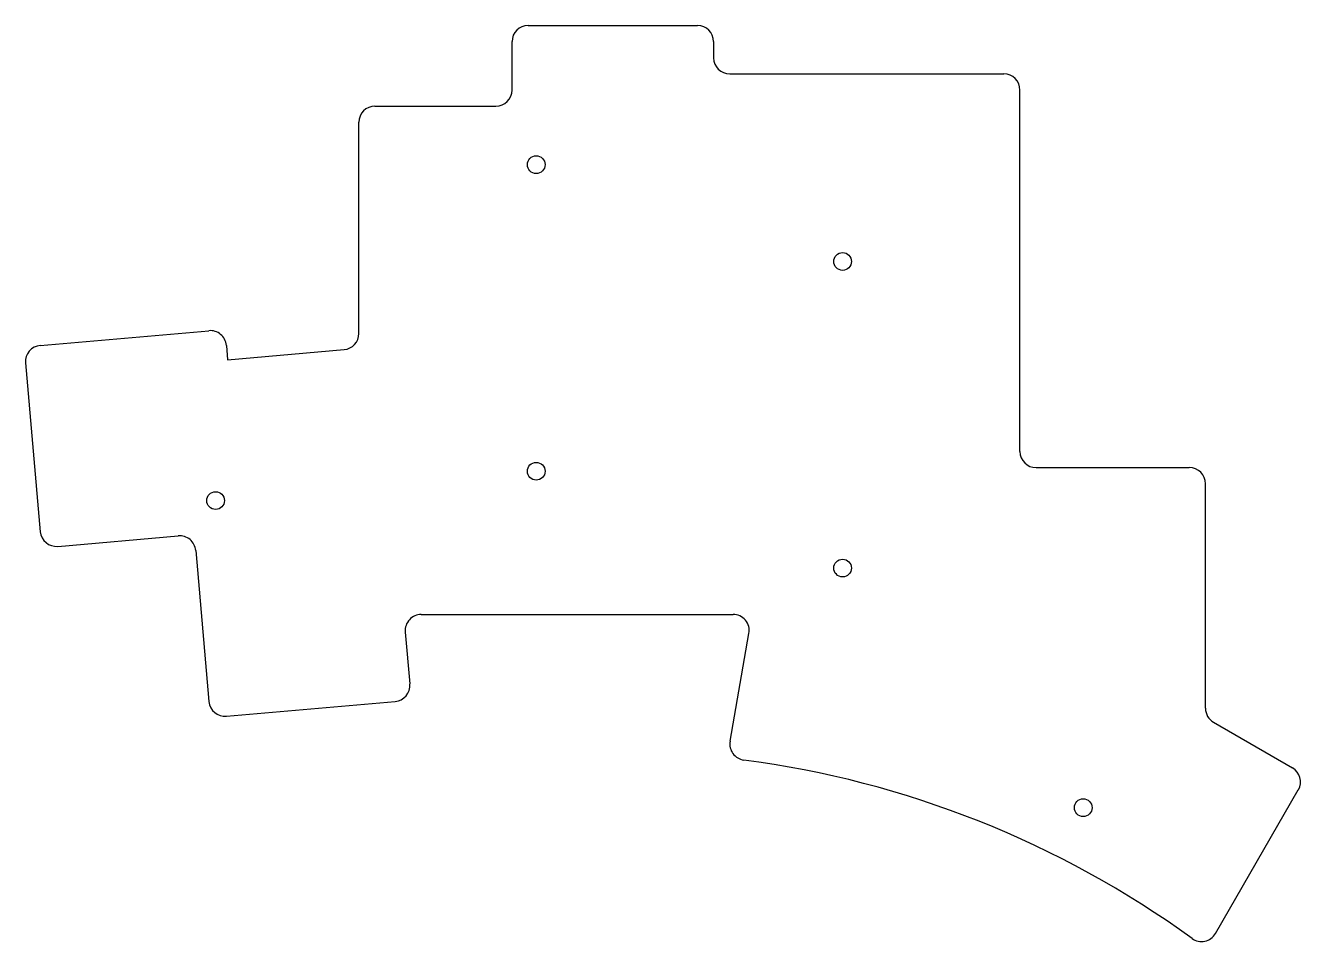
# Model space of a CAD drawing. Header units: millimetres. Extents: x 83 to 241, y -232 to -118.
import ezdxf

# ---------------------------------------------------------------- set-up
doc = ezdxf.new("R2010")
doc.units = ezdxf.units.MM

msp = doc.modelspace()

# ---------------------------------------------------------------- linework, layer by layer
for p, q in [((145.1, -118.27), (166.1, -118.27)), ((143.1, -126.27), (143.1, -120.27)), ((168.1, -120.27), (168.1, -122.27)), ((170.1, -124.27), (204.1, -124.27)), ((206.1, -171.07), (206.1, -126.27)), ((126.1, -128.27), (141.1, -128.27)), ((124.1, -156.45), (124.1, -130.27)), ((84.59, -157.93), (105.51, -156.1)), ((107.67, -157.92), (107.83, -159.71)), ((107.83, -159.71), (122.28, -158.45)), ((82.77, -160.1), (84.6, -181.02)), ((208.1, -173.07), (227.1, -173.07)), ((229.1, -202.9), (229.1, -175.07)), ((86.77, -182.83), (101.71, -181.53)), ((103.87, -183.34), (105.51, -202.07)), ((131.85, -191.27), (170.52, -191.27)), ((129.85, -193.45), (130.42, -199.89)), ((170.14, -206.98), (172.49, -193.62)), ((107.68, -203.89), (128.6, -202.06)), ((230.1, -204.63), (239.89, -210.28)), ((230.35, -230.81), (240.62, -213.01))]:
    msp.add_line(p, q)
for centre in [(146.1, -135.52), (184.1, -147.52), (146.1, -173.52), (106.34, -177.16), (184.1, -185.52), (213.94, -215.22)]:
    msp.add_circle(centre, 1.1)
for centre, radius, start, end in [((145.1, -120.27), 2, 90, 180), ((166.1, -120.27), 2, 0, 90), ((170.1, -122.27), 2, 180, 270), ((204.1, -126.27), 2, 0, 90), ((141.1, -126.27), 2, 270, 0), ((126.1, -130.27), 2, 90, 180), ((105.68, -158.09), 2, 5, 95), ((122.1, -156.45), 2, 275, 0), ((84.76, -159.92), 2, 95, 185), ((208.1, -171.07), 2, 180, 270), ((227.1, -175.07), 2, 0, 90), ((86.59, -180.84), 2, 185, 275), ((101.88, -183.52), 2, 5, 95), ((131.85, -193.27), 2, 90, 185), ((170.52, -193.27), 2, 350, 90), ((128.43, -200.07), 2, 275, 5), ((107.51, -201.9), 2, 185, 275), ((231.1, -202.9), 2, 180, 240), ((172.11, -207.33), 2, 170, 262.5504), ((156.08, -329.89), 121.6, 54.0673, 82.5504), ((238.89, -212.01), 2, 330, 60), ((228.61, -229.81), 2, 234.0673, 330)]:
    msp.add_arc(centre, radius, start, end)

doc.saveas('drawing.dxf')
